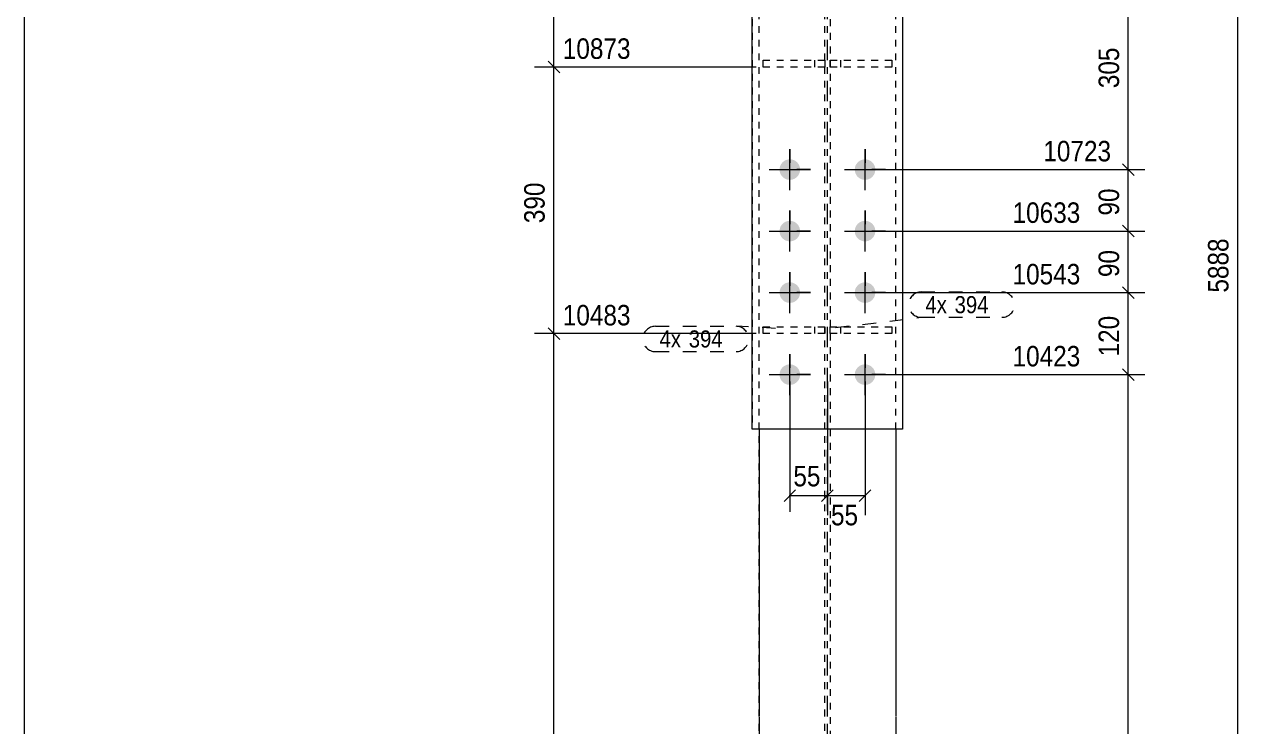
# Model space of a CAD drawing. Header units: millimetres. Extents: x 2 to 579, y 1 to 405.
# Drawn here: x 5 to 182.4, y 203 to 305.8 of the extents above; entities that cross this region are included whole.
import ezdxf

# ---------------------------------------------------------------- set-up
doc = ezdxf.new("R2010")
doc.units = ezdxf.units.MM
for name, pattern in [('XKITLINE00', [0]), ('XKITLINE01', [4, 1, -1, 1, -1]), ('XKITLINE02', [4, 2, -2]), ('XKITLINE03', [6, 3, -1, 1, -1])]:
    doc.linetypes.add(name, pattern=pattern)
for name, color, linetype, lineweight in [('Bolt', 3, 'Continuous', 0), ('Dimensions', 7, 'Continuous', 0), ('DrawingSheet', 5, 'Continuous', 0), ('Part', 2, 'Continuous', 0), ('PartMark', 7, 'Continuous', 0)]:
    doc.layers.add(name, color=color, linetype=linetype, lineweight=lineweight)
doc.styles.add('ARIAL', font='ARIAL.TTF')

# ---------------------------------------------------------------- blocks, each defined once
blk = doc.blocks.new('*A25')
at = {"layer": 'Bolt', "color": 3, "linetype": 'XKITLINE00', "lineweight": 0}
for p, q in [((116.95, 287.5), (116.95, 285.502)), ((127.95, 287.5), (127.95, 285.502)), ((113.95, 284.5), (115.948, 284.5)), ((119.95, 284.5), (117.952, 284.5)), ((124.95, 284.5), (126.948, 284.5)), ((130.95, 284.5), (128.952, 284.5)), ((116.95, 281.5), (116.95, 283.498)), ((127.95, 281.5), (127.95, 283.498)), ((116.95, 278.5), (116.95, 276.502)), ((127.95, 278.5), (127.95, 276.502)), ((113.95, 275.5), (115.948, 275.5)), ((119.95, 275.5), (117.952, 275.5)), ((124.95, 275.5), (126.948, 275.5)), ((130.95, 275.5), (128.952, 275.5)), ((116.95, 272.5), (116.95, 274.498)), ((127.95, 272.5), (127.95, 274.498)), ((116.95, 269.5), (116.95, 267.502)), ((127.95, 269.5), (127.95, 267.502)), ((113.95, 266.5), (115.948, 266.5)), ((119.95, 266.5), (117.952, 266.5)), ((124.95, 266.5), (126.948, 266.5)), ((130.95, 266.5), (128.952, 266.5)), ((116.95, 263.5), (116.95, 265.498)), ((127.95, 263.5), (127.95, 265.498)), ((116.95, 257.5), (116.95, 255.502)), ((127.95, 257.5), (127.95, 255.502)), ((113.95, 254.5), (115.948, 254.5)), ((119.95, 254.5), (117.952, 254.5)), ((124.95, 254.5), (126.948, 254.5)), ((130.95, 254.5), (128.952, 254.5)), ((116.95, 251.5), (116.95, 253.498)), ((127.95, 251.5), (127.95, 253.498))]:
    blk.add_line(p, q, dxfattribs=at)
blk = doc.blocks.new('*A26')
at = {"layer": 'Bolt'}
for points in [[(115.45, 284.54), (115.45, 284.57), (115.45, 284.61), (115.46, 284.65), (115.46, 284.68), (115.47, 284.72), (115.47, 284.76), (115.48, 284.79), (115.49, 284.83), (115.49, 284.86), (115.5, 284.9), (115.51, 284.94), (115.53, 284.97), (115.54, 285.01), (115.55, 285.04), (115.56, 285.07), (115.58, 285.11), (115.59, 285.14), (115.61, 285.17), (115.63, 285.21), (115.64, 285.24), (115.66, 285.27), (115.68, 285.3), (115.7, 285.33), (115.72, 285.36), (115.75, 285.39), (115.77, 285.42), (115.79, 285.45), (115.81, 285.48), (115.84, 285.51), (115.86, 285.53), (115.89, 285.56), (115.92, 285.59), (115.94, 285.61), (115.97, 285.64), (116, 285.66), (116.03, 285.68), (116.06, 285.7), (116.09, 285.73), (116.12, 285.75), (116.15, 285.77), (116.18, 285.79), (116.21, 285.81), (116.24, 285.82), (116.28, 285.84), (116.31, 285.86), (116.34, 285.87), (116.38, 285.89), (116.41, 285.9), (116.44, 285.91), (116.48, 285.92), (116.51, 285.94), (116.55, 285.95), (116.59, 285.96), (116.62, 285.96), (116.66, 285.97), (116.69, 285.98), (116.73, 285.98), (116.77, 285.99), (116.8, 285.99), (116.84, 286), (116.88, 286), (116.91, 286), (116.95, 286), (116.99, 286), (117.02, 286), (117.06, 286), (117.1, 285.99), (117.13, 285.99), (117.17, 285.98), (117.21, 285.98), (117.24, 285.97), (117.28, 285.96), (117.31, 285.96), (117.35, 285.95), (117.39, 285.94), (117.42, 285.92), (117.46, 285.91), (117.49, 285.9), (117.52, 285.89), (117.56, 285.87), (117.59, 285.86), (117.62, 285.84), (117.66, 285.82), (117.69, 285.81), (117.72, 285.79), (117.75, 285.77), (117.78, 285.75), (117.81, 285.73), (117.84, 285.7), (117.87, 285.68), (117.9, 285.66), (117.93, 285.64), (117.96, 285.61), (117.98, 285.59), (118.01, 285.56), (118.04, 285.53), (118.06, 285.51), (118.09, 285.48), (118.11, 285.45), (118.13, 285.42), (118.15, 285.39), (118.18, 285.36), (118.2, 285.33), (118.22, 285.3), (118.24, 285.27), (118.26, 285.24), (118.27, 285.21), (118.29, 285.17), (118.31, 285.14), (118.32, 285.11), (118.34, 285.07), (118.35, 285.04), (118.36, 285.01), (118.37, 284.97), (118.39, 284.94), (118.4, 284.9), (118.41, 284.86), (118.41, 284.83), (118.42, 284.79), (118.43, 284.76), (118.43, 284.72), (118.44, 284.68), (118.44, 284.65), (118.45, 284.61), (118.45, 284.57), (118.45, 284.54), (118.45, 284.5), (118.45, 284.46), (118.45, 284.43), (118.45, 284.39), (118.44, 284.35), (118.44, 284.32), (118.43, 284.28), (118.43, 284.24), (118.42, 284.21), (118.41, 284.17), (118.41, 284.14), (118.4, 284.1), (118.39, 284.06), (118.37, 284.03), (118.36, 283.99), (118.35, 283.96), (118.34, 283.93), (118.32, 283.89), (118.31, 283.86), (118.29, 283.83), (118.27, 283.79), (118.26, 283.76), (118.24, 283.73), (118.22, 283.7), (118.2, 283.67), (118.18, 283.64), (118.15, 283.61), (118.13, 283.58), (118.11, 283.55), (118.09, 283.52), (118.06, 283.49), (118.04, 283.47), (118.01, 283.44), (117.98, 283.41), (117.96, 283.39), (117.93, 283.36), (117.9, 283.34), (117.87, 283.32), (117.84, 283.3), (117.81, 283.27), (117.78, 283.25), (117.75, 283.23), (117.72, 283.21), (117.69, 283.19), (117.66, 283.18), (117.62, 283.16), (117.59, 283.14), (117.56, 283.13), (117.52, 283.11), (117.49, 283.1), (117.46, 283.09), (117.42, 283.08), (117.39, 283.06), (117.35, 283.05), (117.31, 283.04), (117.28, 283.04), (117.24, 283.03), (117.21, 283.02), (117.17, 283.02), (117.13, 283.01), (117.1, 283.01), (117.06, 283), (117.02, 283), (116.99, 283), (116.95, 283), (116.91, 283), (116.88, 283), (116.84, 283), (116.8, 283.01), (116.77, 283.01), (116.73, 283.02), (116.69, 283.02), (116.66, 283.03), (116.62, 283.04), (116.59, 283.04), (116.55, 283.05), (116.51, 283.06), (116.48, 283.08), (116.44, 283.09), (116.41, 283.1), (116.38, 283.11), (116.34, 283.13), (116.31, 283.14), (116.28, 283.16), (116.24, 283.18), (116.21, 283.19), (116.18, 283.21), (116.15, 283.23), (116.12, 283.25), (116.09, 283.27), (116.06, 283.3), (116.03, 283.32), (116, 283.34), (115.97, 283.36), (115.94, 283.39), (115.92, 283.41), (115.89, 283.44), (115.86, 283.47), (115.84, 283.49), (115.81, 283.52), (115.79, 283.55), (115.77, 283.58), (115.75, 283.61), (115.72, 283.64), (115.7, 283.67), (115.68, 283.7), (115.66, 283.73), (115.64, 283.76), (115.63, 283.79), (115.61, 283.83), (115.59, 283.86), (115.58, 283.89), (115.56, 283.93), (115.55, 283.96), (115.54, 283.99), (115.53, 284.03), (115.51, 284.06), (115.5, 284.1), (115.49, 284.14), (115.49, 284.17), (115.48, 284.21), (115.47, 284.24), (115.47, 284.28), (115.46, 284.32), (115.46, 284.35), (115.45, 284.39), (115.45, 284.43), (115.45, 284.46), (115.45, 284.5)], [(126.45, 284.54), (126.45, 284.57), (126.45, 284.61), (126.46, 284.65), (126.46, 284.68), (126.47, 284.72), (126.47, 284.76), (126.48, 284.79), (126.49, 284.83), (126.49, 284.86), (126.5, 284.9), (126.51, 284.94), (126.53, 284.97), (126.54, 285.01), (126.55, 285.04), (126.56, 285.07), (126.58, 285.11), (126.59, 285.14), (126.61, 285.17), (126.63, 285.21), (126.64, 285.24), (126.66, 285.27), (126.68, 285.3), (126.7, 285.33), (126.72, 285.36), (126.75, 285.39), (126.77, 285.42), (126.79, 285.45), (126.81, 285.48), (126.84, 285.51), (126.86, 285.53), (126.89, 285.56), (126.92, 285.59), (126.94, 285.61), (126.97, 285.64), (127, 285.66), (127.03, 285.68), (127.06, 285.7), (127.09, 285.73), (127.12, 285.75), (127.15, 285.77), (127.18, 285.79), (127.21, 285.81), (127.24, 285.82), (127.28, 285.84), (127.31, 285.86), (127.34, 285.87), (127.38, 285.89), (127.41, 285.9), (127.44, 285.91), (127.48, 285.92), (127.51, 285.94), (127.55, 285.95), (127.59, 285.96), (127.62, 285.96), (127.66, 285.97), (127.69, 285.98), (127.73, 285.98), (127.77, 285.99), (127.8, 285.99), (127.84, 286), (127.88, 286), (127.91, 286), (127.95, 286), (127.99, 286), (128.02, 286), (128.06, 286), (128.1, 285.99), (128.13, 285.99), (128.17, 285.98), (128.21, 285.98), (128.24, 285.97), (128.28, 285.96), (128.31, 285.96), (128.35, 285.95), (128.39, 285.94), (128.42, 285.92), (128.46, 285.91), (128.49, 285.9), (128.52, 285.89), (128.56, 285.87), (128.59, 285.86), (128.62, 285.84), (128.66, 285.82), (128.69, 285.81), (128.72, 285.79), (128.75, 285.77), (128.78, 285.75), (128.81, 285.73), (128.84, 285.7), (128.87, 285.68), (128.9, 285.66), (128.93, 285.64), (128.96, 285.61), (128.98, 285.59), (129.01, 285.56), (129.04, 285.53), (129.06, 285.51), (129.09, 285.48), (129.11, 285.45), (129.13, 285.42), (129.15, 285.39), (129.18, 285.36), (129.2, 285.33), (129.22, 285.3), (129.24, 285.27), (129.26, 285.24), (129.27, 285.21), (129.29, 285.17), (129.31, 285.14), (129.32, 285.11), (129.34, 285.07), (129.35, 285.04), (129.36, 285.01), (129.37, 284.97), (129.39, 284.94), (129.4, 284.9), (129.41, 284.86), (129.41, 284.83), (129.42, 284.79), (129.43, 284.76), (129.43, 284.72), (129.44, 284.68), (129.44, 284.65), (129.45, 284.61), (129.45, 284.57), (129.45, 284.54), (129.45, 284.5), (129.45, 284.46), (129.45, 284.43), (129.45, 284.39), (129.44, 284.35), (129.44, 284.32), (129.43, 284.28), (129.43, 284.24), (129.42, 284.21), (129.41, 284.17), (129.41, 284.14), (129.4, 284.1), (129.39, 284.06), (129.37, 284.03), (129.36, 283.99), (129.35, 283.96), (129.34, 283.93), (129.32, 283.89), (129.31, 283.86), (129.29, 283.83), (129.27, 283.79), (129.26, 283.76), (129.24, 283.73), (129.22, 283.7), (129.2, 283.67), (129.18, 283.64), (129.15, 283.61), (129.13, 283.58), (129.11, 283.55), (129.09, 283.52), (129.06, 283.49), (129.04, 283.47), (129.01, 283.44), (128.98, 283.41), (128.96, 283.39), (128.93, 283.36), (128.9, 283.34), (128.87, 283.32), (128.84, 283.3), (128.81, 283.27), (128.78, 283.25), (128.75, 283.23), (128.72, 283.21), (128.69, 283.19), (128.66, 283.18), (128.62, 283.16), (128.59, 283.14), (128.56, 283.13), (128.52, 283.11), (128.49, 283.1), (128.46, 283.09), (128.42, 283.08), (128.39, 283.06), (128.35, 283.05), (128.31, 283.04), (128.28, 283.04), (128.24, 283.03), (128.21, 283.02), (128.17, 283.02), (128.13, 283.01), (128.1, 283.01), (128.06, 283), (128.02, 283), (127.99, 283), (127.95, 283), (127.91, 283), (127.88, 283), (127.84, 283), (127.8, 283.01), (127.77, 283.01), (127.73, 283.02), (127.69, 283.02), (127.66, 283.03), (127.62, 283.04), (127.59, 283.04), (127.55, 283.05), (127.51, 283.06), (127.48, 283.08), (127.44, 283.09), (127.41, 283.1), (127.38, 283.11), (127.34, 283.13), (127.31, 283.14), (127.28, 283.16), (127.24, 283.18), (127.21, 283.19), (127.18, 283.21), (127.15, 283.23), (127.12, 283.25), (127.09, 283.27), (127.06, 283.3), (127.03, 283.32), (127, 283.34), (126.97, 283.36), (126.94, 283.39), (126.92, 283.41), (126.89, 283.44), (126.86, 283.47), (126.84, 283.49), (126.81, 283.52), (126.79, 283.55), (126.77, 283.58), (126.75, 283.61), (126.72, 283.64), (126.7, 283.67), (126.68, 283.7), (126.66, 283.73), (126.64, 283.76), (126.63, 283.79), (126.61, 283.83), (126.59, 283.86), (126.58, 283.89), (126.56, 283.93), (126.55, 283.96), (126.54, 283.99), (126.53, 284.03), (126.51, 284.06), (126.5, 284.1), (126.49, 284.14), (126.49, 284.17), (126.48, 284.21), (126.47, 284.24), (126.47, 284.28), (126.46, 284.32), (126.46, 284.35), (126.45, 284.39), (126.45, 284.43), (126.45, 284.46), (126.45, 284.5)], [(115.45, 275.54), (115.45, 275.57), (115.45, 275.61), (115.46, 275.65), (115.46, 275.68), (115.47, 275.72), (115.47, 275.76), (115.48, 275.79), (115.49, 275.83), (115.49, 275.86), (115.5, 275.9), (115.51, 275.94), (115.53, 275.97), (115.54, 276.01), (115.55, 276.04), (115.56, 276.07), (115.58, 276.11), (115.59, 276.14), (115.61, 276.17), (115.63, 276.21), (115.64, 276.24), (115.66, 276.27), (115.68, 276.3), (115.7, 276.33), (115.72, 276.36), (115.75, 276.39), (115.77, 276.42), (115.79, 276.45), (115.81, 276.48), (115.84, 276.51), (115.86, 276.53), (115.89, 276.56), (115.92, 276.59), (115.94, 276.61), (115.97, 276.64), (116, 276.66), (116.03, 276.68), (116.06, 276.7), (116.09, 276.73), (116.12, 276.75), (116.15, 276.77), (116.18, 276.79), (116.21, 276.81), (116.24, 276.82), (116.28, 276.84), (116.31, 276.86), (116.34, 276.87), (116.38, 276.89), (116.41, 276.9), (116.44, 276.91), (116.48, 276.92), (116.51, 276.94), (116.55, 276.95), (116.59, 276.96), (116.62, 276.96), (116.66, 276.97), (116.69, 276.98), (116.73, 276.98), (116.77, 276.99), (116.8, 276.99), (116.84, 277), (116.88, 277), (116.91, 277), (116.95, 277), (116.99, 277), (117.02, 277), (117.06, 277), (117.1, 276.99), (117.13, 276.99), (117.17, 276.98), (117.21, 276.98), (117.24, 276.97), (117.28, 276.96), (117.31, 276.96), (117.35, 276.95), (117.39, 276.94), (117.42, 276.92), (117.46, 276.91), (117.49, 276.9), (117.52, 276.89), (117.56, 276.87), (117.59, 276.86), (117.62, 276.84), (117.66, 276.82), (117.69, 276.81), (117.72, 276.79), (117.75, 276.77), (117.78, 276.75), (117.81, 276.73), (117.84, 276.7), (117.87, 276.68), (117.9, 276.66), (117.93, 276.64), (117.96, 276.61), (117.98, 276.59), (118.01, 276.56), (118.04, 276.53), (118.06, 276.51), (118.09, 276.48), (118.11, 276.45), (118.13, 276.42), (118.15, 276.39), (118.18, 276.36), (118.2, 276.33), (118.22, 276.3), (118.24, 276.27), (118.26, 276.24), (118.27, 276.21), (118.29, 276.17), (118.31, 276.14), (118.32, 276.11), (118.34, 276.07), (118.35, 276.04), (118.36, 276.01), (118.37, 275.97), (118.39, 275.94), (118.4, 275.9), (118.41, 275.86), (118.41, 275.83), (118.42, 275.79), (118.43, 275.76), (118.43, 275.72), (118.44, 275.68), (118.44, 275.65), (118.45, 275.61), (118.45, 275.57), (118.45, 275.54), (118.45, 275.5), (118.45, 275.46), (118.45, 275.43), (118.45, 275.39), (118.44, 275.35), (118.44, 275.32), (118.43, 275.28), (118.43, 275.24), (118.42, 275.21), (118.41, 275.17), (118.41, 275.14), (118.4, 275.1), (118.39, 275.06), (118.37, 275.03), (118.36, 274.99), (118.35, 274.96), (118.34, 274.93), (118.32, 274.89), (118.31, 274.86), (118.29, 274.83), (118.27, 274.79), (118.26, 274.76), (118.24, 274.73), (118.22, 274.7), (118.2, 274.67), (118.18, 274.64), (118.15, 274.61), (118.13, 274.58), (118.11, 274.55), (118.09, 274.52), (118.06, 274.49), (118.04, 274.47), (118.01, 274.44), (117.98, 274.41), (117.96, 274.39), (117.93, 274.36), (117.9, 274.34), (117.87, 274.32), (117.84, 274.3), (117.81, 274.27), (117.78, 274.25), (117.75, 274.23), (117.72, 274.21), (117.69, 274.19), (117.66, 274.18), (117.62, 274.16), (117.59, 274.14), (117.56, 274.13), (117.52, 274.11), (117.49, 274.1), (117.46, 274.09), (117.42, 274.08), (117.39, 274.06), (117.35, 274.05), (117.31, 274.04), (117.28, 274.04), (117.24, 274.03), (117.21, 274.02), (117.17, 274.02), (117.13, 274.01), (117.1, 274.01), (117.06, 274), (117.02, 274), (116.99, 274), (116.95, 274), (116.91, 274), (116.88, 274), (116.84, 274), (116.8, 274.01), (116.77, 274.01), (116.73, 274.02), (116.69, 274.02), (116.66, 274.03), (116.62, 274.04), (116.59, 274.04), (116.55, 274.05), (116.51, 274.06), (116.48, 274.08), (116.44, 274.09), (116.41, 274.1), (116.38, 274.11), (116.34, 274.13), (116.31, 274.14), (116.28, 274.16), (116.24, 274.18), (116.21, 274.19), (116.18, 274.21), (116.15, 274.23), (116.12, 274.25), (116.09, 274.27), (116.06, 274.3), (116.03, 274.32), (116, 274.34), (115.97, 274.36), (115.94, 274.39), (115.92, 274.41), (115.89, 274.44), (115.86, 274.47), (115.84, 274.49), (115.81, 274.52), (115.79, 274.55), (115.77, 274.58), (115.75, 274.61), (115.72, 274.64), (115.7, 274.67), (115.68, 274.7), (115.66, 274.73), (115.64, 274.76), (115.63, 274.79), (115.61, 274.83), (115.59, 274.86), (115.58, 274.89), (115.56, 274.93), (115.55, 274.96), (115.54, 274.99), (115.53, 275.03), (115.51, 275.06), (115.5, 275.1), (115.49, 275.14), (115.49, 275.17), (115.48, 275.21), (115.47, 275.24), (115.47, 275.28), (115.46, 275.32), (115.46, 275.35), (115.45, 275.39), (115.45, 275.43), (115.45, 275.46), (115.45, 275.5)], [(126.45, 275.54), (126.45, 275.57), (126.45, 275.61), (126.46, 275.65), (126.46, 275.68), (126.47, 275.72), (126.47, 275.76), (126.48, 275.79), (126.49, 275.83), (126.49, 275.86), (126.5, 275.9), (126.51, 275.94), (126.53, 275.97), (126.54, 276.01), (126.55, 276.04), (126.56, 276.07), (126.58, 276.11), (126.59, 276.14), (126.61, 276.17), (126.63, 276.21), (126.64, 276.24), (126.66, 276.27), (126.68, 276.3), (126.7, 276.33), (126.72, 276.36), (126.75, 276.39), (126.77, 276.42), (126.79, 276.45), (126.81, 276.48), (126.84, 276.51), (126.86, 276.53), (126.89, 276.56), (126.92, 276.59), (126.94, 276.61), (126.97, 276.64), (127, 276.66), (127.03, 276.68), (127.06, 276.7), (127.09, 276.73), (127.12, 276.75), (127.15, 276.77), (127.18, 276.79), (127.21, 276.81), (127.24, 276.82), (127.28, 276.84), (127.31, 276.86), (127.34, 276.87), (127.38, 276.89), (127.41, 276.9), (127.44, 276.91), (127.48, 276.92), (127.51, 276.94), (127.55, 276.95), (127.59, 276.96), (127.62, 276.96), (127.66, 276.97), (127.69, 276.98), (127.73, 276.98), (127.77, 276.99), (127.8, 276.99), (127.84, 277), (127.88, 277), (127.91, 277), (127.95, 277), (127.99, 277), (128.02, 277), (128.06, 277), (128.1, 276.99), (128.13, 276.99), (128.17, 276.98), (128.21, 276.98), (128.24, 276.97), (128.28, 276.96), (128.31, 276.96), (128.35, 276.95), (128.39, 276.94), (128.42, 276.92), (128.46, 276.91), (128.49, 276.9), (128.52, 276.89), (128.56, 276.87), (128.59, 276.86), (128.62, 276.84), (128.66, 276.82), (128.69, 276.81), (128.72, 276.79), (128.75, 276.77), (128.78, 276.75), (128.81, 276.73), (128.84, 276.7), (128.87, 276.68), (128.9, 276.66), (128.93, 276.64), (128.96, 276.61), (128.98, 276.59), (129.01, 276.56), (129.04, 276.53), (129.06, 276.51), (129.09, 276.48), (129.11, 276.45), (129.13, 276.42), (129.15, 276.39), (129.18, 276.36), (129.2, 276.33), (129.22, 276.3), (129.24, 276.27), (129.26, 276.24), (129.27, 276.21), (129.29, 276.17), (129.31, 276.14), (129.32, 276.11), (129.34, 276.07), (129.35, 276.04), (129.36, 276.01), (129.37, 275.97), (129.39, 275.94), (129.4, 275.9), (129.41, 275.86), (129.41, 275.83), (129.42, 275.79), (129.43, 275.76), (129.43, 275.72), (129.44, 275.68), (129.44, 275.65), (129.45, 275.61), (129.45, 275.57), (129.45, 275.54), (129.45, 275.5), (129.45, 275.46), (129.45, 275.43), (129.45, 275.39), (129.44, 275.35), (129.44, 275.32), (129.43, 275.28), (129.43, 275.24), (129.42, 275.21), (129.41, 275.17), (129.41, 275.14), (129.4, 275.1), (129.39, 275.06), (129.37, 275.03), (129.36, 274.99), (129.35, 274.96), (129.34, 274.93), (129.32, 274.89), (129.31, 274.86), (129.29, 274.83), (129.27, 274.79), (129.26, 274.76), (129.24, 274.73), (129.22, 274.7), (129.2, 274.67), (129.18, 274.64), (129.15, 274.61), (129.13, 274.58), (129.11, 274.55), (129.09, 274.52), (129.06, 274.49), (129.04, 274.47), (129.01, 274.44), (128.98, 274.41), (128.96, 274.39), (128.93, 274.36), (128.9, 274.34), (128.87, 274.32), (128.84, 274.3), (128.81, 274.27), (128.78, 274.25), (128.75, 274.23), (128.72, 274.21), (128.69, 274.19), (128.66, 274.18), (128.62, 274.16), (128.59, 274.14), (128.56, 274.13), (128.52, 274.11), (128.49, 274.1), (128.46, 274.09), (128.42, 274.08), (128.39, 274.06), (128.35, 274.05), (128.31, 274.04), (128.28, 274.04), (128.24, 274.03), (128.21, 274.02), (128.17, 274.02), (128.13, 274.01), (128.1, 274.01), (128.06, 274), (128.02, 274), (127.99, 274), (127.95, 274), (127.91, 274), (127.88, 274), (127.84, 274), (127.8, 274.01), (127.77, 274.01), (127.73, 274.02), (127.69, 274.02), (127.66, 274.03), (127.62, 274.04), (127.59, 274.04), (127.55, 274.05), (127.51, 274.06), (127.48, 274.08), (127.44, 274.09), (127.41, 274.1), (127.38, 274.11), (127.34, 274.13), (127.31, 274.14), (127.28, 274.16), (127.24, 274.18), (127.21, 274.19), (127.18, 274.21), (127.15, 274.23), (127.12, 274.25), (127.09, 274.27), (127.06, 274.3), (127.03, 274.32), (127, 274.34), (126.97, 274.36), (126.94, 274.39), (126.92, 274.41), (126.89, 274.44), (126.86, 274.47), (126.84, 274.49), (126.81, 274.52), (126.79, 274.55), (126.77, 274.58), (126.75, 274.61), (126.72, 274.64), (126.7, 274.67), (126.68, 274.7), (126.66, 274.73), (126.64, 274.76), (126.63, 274.79), (126.61, 274.83), (126.59, 274.86), (126.58, 274.89), (126.56, 274.93), (126.55, 274.96), (126.54, 274.99), (126.53, 275.03), (126.51, 275.06), (126.5, 275.1), (126.49, 275.14), (126.49, 275.17), (126.48, 275.21), (126.47, 275.24), (126.47, 275.28), (126.46, 275.32), (126.46, 275.35), (126.45, 275.39), (126.45, 275.43), (126.45, 275.46), (126.45, 275.5)], [(115.45, 266.54), (115.45, 266.57), (115.45, 266.61), (115.46, 266.65), (115.46, 266.68), (115.47, 266.72), (115.47, 266.76), (115.48, 266.79), (115.49, 266.83), (115.49, 266.86), (115.5, 266.9), (115.51, 266.94), (115.53, 266.97), (115.54, 267.01), (115.55, 267.04), (115.56, 267.07), (115.58, 267.11), (115.59, 267.14), (115.61, 267.17), (115.63, 267.21), (115.64, 267.24), (115.66, 267.27), (115.68, 267.3), (115.7, 267.33), (115.72, 267.36), (115.75, 267.39), (115.77, 267.42), (115.79, 267.45), (115.81, 267.48), (115.84, 267.51), (115.86, 267.53), (115.89, 267.56), (115.92, 267.59), (115.94, 267.61), (115.97, 267.64), (116, 267.66), (116.03, 267.68), (116.06, 267.7), (116.09, 267.73), (116.12, 267.75), (116.15, 267.77), (116.18, 267.79), (116.21, 267.81), (116.24, 267.82), (116.28, 267.84), (116.31, 267.86), (116.34, 267.87), (116.38, 267.89), (116.41, 267.9), (116.44, 267.91), (116.48, 267.92), (116.51, 267.94), (116.55, 267.95), (116.59, 267.96), (116.62, 267.96), (116.66, 267.97), (116.69, 267.98), (116.73, 267.98), (116.77, 267.99), (116.8, 267.99), (116.84, 268), (116.88, 268), (116.91, 268), (116.95, 268), (116.99, 268), (117.02, 268), (117.06, 268), (117.1, 267.99), (117.13, 267.99), (117.17, 267.98), (117.21, 267.98), (117.24, 267.97), (117.28, 267.96), (117.31, 267.96), (117.35, 267.95), (117.39, 267.94), (117.42, 267.92), (117.46, 267.91), (117.49, 267.9), (117.52, 267.89), (117.56, 267.87), (117.59, 267.86), (117.62, 267.84), (117.66, 267.82), (117.69, 267.81), (117.72, 267.79), (117.75, 267.77), (117.78, 267.75), (117.81, 267.73), (117.84, 267.7), (117.87, 267.68), (117.9, 267.66), (117.93, 267.64), (117.96, 267.61), (117.98, 267.59), (118.01, 267.56), (118.04, 267.53), (118.06, 267.51), (118.09, 267.48), (118.11, 267.45), (118.13, 267.42), (118.15, 267.39), (118.18, 267.36), (118.2, 267.33), (118.22, 267.3), (118.24, 267.27), (118.26, 267.24), (118.27, 267.21), (118.29, 267.17), (118.31, 267.14), (118.32, 267.11), (118.34, 267.07), (118.35, 267.04), (118.36, 267.01), (118.37, 266.97), (118.39, 266.94), (118.4, 266.9), (118.41, 266.86), (118.41, 266.83), (118.42, 266.79), (118.43, 266.76), (118.43, 266.72), (118.44, 266.68), (118.44, 266.65), (118.45, 266.61), (118.45, 266.57), (118.45, 266.54), (118.45, 266.5), (118.45, 266.46), (118.45, 266.43), (118.45, 266.39), (118.44, 266.35), (118.44, 266.32), (118.43, 266.28), (118.43, 266.24), (118.42, 266.21), (118.41, 266.17), (118.41, 266.14), (118.4, 266.1), (118.39, 266.06), (118.37, 266.03), (118.36, 265.99), (118.35, 265.96), (118.34, 265.93), (118.32, 265.89), (118.31, 265.86), (118.29, 265.83), (118.27, 265.79), (118.26, 265.76), (118.24, 265.73), (118.22, 265.7), (118.2, 265.67), (118.18, 265.64), (118.15, 265.61), (118.13, 265.58), (118.11, 265.55), (118.09, 265.52), (118.06, 265.49), (118.04, 265.47), (118.01, 265.44), (117.98, 265.41), (117.96, 265.39), (117.93, 265.36), (117.9, 265.34), (117.87, 265.32), (117.84, 265.3), (117.81, 265.27), (117.78, 265.25), (117.75, 265.23), (117.72, 265.21), (117.69, 265.19), (117.66, 265.18), (117.62, 265.16), (117.59, 265.14), (117.56, 265.13), (117.52, 265.11), (117.49, 265.1), (117.46, 265.09), (117.42, 265.08), (117.39, 265.06), (117.35, 265.05), (117.31, 265.04), (117.28, 265.04), (117.24, 265.03), (117.21, 265.02), (117.17, 265.02), (117.13, 265.01), (117.1, 265.01), (117.06, 265), (117.02, 265), (116.99, 265), (116.95, 265), (116.91, 265), (116.88, 265), (116.84, 265), (116.8, 265.01), (116.77, 265.01), (116.73, 265.02), (116.69, 265.02), (116.66, 265.03), (116.62, 265.04), (116.59, 265.04), (116.55, 265.05), (116.51, 265.06), (116.48, 265.08), (116.44, 265.09), (116.41, 265.1), (116.38, 265.11), (116.34, 265.13), (116.31, 265.14), (116.28, 265.16), (116.24, 265.18), (116.21, 265.19), (116.18, 265.21), (116.15, 265.23), (116.12, 265.25), (116.09, 265.27), (116.06, 265.3), (116.03, 265.32), (116, 265.34), (115.97, 265.36), (115.94, 265.39), (115.92, 265.41), (115.89, 265.44), (115.86, 265.47), (115.84, 265.49), (115.81, 265.52), (115.79, 265.55), (115.77, 265.58), (115.75, 265.61), (115.72, 265.64), (115.7, 265.67), (115.68, 265.7), (115.66, 265.73), (115.64, 265.76), (115.63, 265.79), (115.61, 265.83), (115.59, 265.86), (115.58, 265.89), (115.56, 265.93), (115.55, 265.96), (115.54, 265.99), (115.53, 266.03), (115.51, 266.06), (115.5, 266.1), (115.49, 266.14), (115.49, 266.17), (115.48, 266.21), (115.47, 266.24), (115.47, 266.28), (115.46, 266.32), (115.46, 266.35), (115.45, 266.39), (115.45, 266.43), (115.45, 266.46), (115.45, 266.5)], [(126.45, 266.54), (126.45, 266.57), (126.45, 266.61), (126.46, 266.65), (126.46, 266.68), (126.47, 266.72), (126.47, 266.76), (126.48, 266.79), (126.49, 266.83), (126.49, 266.86), (126.5, 266.9), (126.51, 266.94), (126.53, 266.97), (126.54, 267.01), (126.55, 267.04), (126.56, 267.07), (126.58, 267.11), (126.59, 267.14), (126.61, 267.17), (126.63, 267.21), (126.64, 267.24), (126.66, 267.27), (126.68, 267.3), (126.7, 267.33), (126.72, 267.36), (126.75, 267.39), (126.77, 267.42), (126.79, 267.45), (126.81, 267.48), (126.84, 267.51), (126.86, 267.53), (126.89, 267.56), (126.92, 267.59), (126.94, 267.61), (126.97, 267.64), (127, 267.66), (127.03, 267.68), (127.06, 267.7), (127.09, 267.73), (127.12, 267.75), (127.15, 267.77), (127.18, 267.79), (127.21, 267.81), (127.24, 267.82), (127.28, 267.84), (127.31, 267.86), (127.34, 267.87), (127.38, 267.89), (127.41, 267.9), (127.44, 267.91), (127.48, 267.92), (127.51, 267.94), (127.55, 267.95), (127.59, 267.96), (127.62, 267.96), (127.66, 267.97), (127.69, 267.98), (127.73, 267.98), (127.77, 267.99), (127.8, 267.99), (127.84, 268), (127.88, 268), (127.91, 268), (127.95, 268), (127.99, 268), (128.02, 268), (128.06, 268), (128.1, 267.99), (128.13, 267.99), (128.17, 267.98), (128.21, 267.98), (128.24, 267.97), (128.28, 267.96), (128.31, 267.96), (128.35, 267.95), (128.39, 267.94), (128.42, 267.92), (128.46, 267.91), (128.49, 267.9), (128.52, 267.89), (128.56, 267.87), (128.59, 267.86), (128.62, 267.84), (128.66, 267.82), (128.69, 267.81), (128.72, 267.79), (128.75, 267.77), (128.78, 267.75), (128.81, 267.73), (128.84, 267.7), (128.87, 267.68), (128.9, 267.66), (128.93, 267.64), (128.96, 267.61), (128.98, 267.59), (129.01, 267.56), (129.04, 267.53), (129.06, 267.51), (129.09, 267.48), (129.11, 267.45), (129.13, 267.42), (129.15, 267.39), (129.18, 267.36), (129.2, 267.33), (129.22, 267.3), (129.24, 267.27), (129.26, 267.24), (129.27, 267.21), (129.29, 267.17), (129.31, 267.14), (129.32, 267.11), (129.34, 267.07), (129.35, 267.04), (129.36, 267.01), (129.37, 266.97), (129.39, 266.94), (129.4, 266.9), (129.41, 266.86), (129.41, 266.83), (129.42, 266.79), (129.43, 266.76), (129.43, 266.72), (129.44, 266.68), (129.44, 266.65), (129.45, 266.61), (129.45, 266.57), (129.45, 266.54), (129.45, 266.5), (129.45, 266.46), (129.45, 266.43), (129.45, 266.39), (129.44, 266.35), (129.44, 266.32), (129.43, 266.28), (129.43, 266.24), (129.42, 266.21), (129.41, 266.17), (129.41, 266.14), (129.4, 266.1), (129.39, 266.06), (129.37, 266.03), (129.36, 265.99), (129.35, 265.96), (129.34, 265.93), (129.32, 265.89), (129.31, 265.86), (129.29, 265.83), (129.27, 265.79), (129.26, 265.76), (129.24, 265.73), (129.22, 265.7), (129.2, 265.67), (129.18, 265.64), (129.15, 265.61), (129.13, 265.58), (129.11, 265.55), (129.09, 265.52), (129.06, 265.49), (129.04, 265.47), (129.01, 265.44), (128.98, 265.41), (128.96, 265.39), (128.93, 265.36), (128.9, 265.34), (128.87, 265.32), (128.84, 265.3), (128.81, 265.27), (128.78, 265.25), (128.75, 265.23), (128.72, 265.21), (128.69, 265.19), (128.66, 265.18), (128.62, 265.16), (128.59, 265.14), (128.56, 265.13), (128.52, 265.11), (128.49, 265.1), (128.46, 265.09), (128.42, 265.08), (128.39, 265.06), (128.35, 265.05), (128.31, 265.04), (128.28, 265.04), (128.24, 265.03), (128.21, 265.02), (128.17, 265.02), (128.13, 265.01), (128.1, 265.01), (128.06, 265), (128.02, 265), (127.99, 265), (127.95, 265), (127.91, 265), (127.88, 265), (127.84, 265), (127.8, 265.01), (127.77, 265.01), (127.73, 265.02), (127.69, 265.02), (127.66, 265.03), (127.62, 265.04), (127.59, 265.04), (127.55, 265.05), (127.51, 265.06), (127.48, 265.08), (127.44, 265.09), (127.41, 265.1), (127.38, 265.11), (127.34, 265.13), (127.31, 265.14), (127.28, 265.16), (127.24, 265.18), (127.21, 265.19), (127.18, 265.21), (127.15, 265.23), (127.12, 265.25), (127.09, 265.27), (127.06, 265.3), (127.03, 265.32), (127, 265.34), (126.97, 265.36), (126.94, 265.39), (126.92, 265.41), (126.89, 265.44), (126.86, 265.47), (126.84, 265.49), (126.81, 265.52), (126.79, 265.55), (126.77, 265.58), (126.75, 265.61), (126.72, 265.64), (126.7, 265.67), (126.68, 265.7), (126.66, 265.73), (126.64, 265.76), (126.63, 265.79), (126.61, 265.83), (126.59, 265.86), (126.58, 265.89), (126.56, 265.93), (126.55, 265.96), (126.54, 265.99), (126.53, 266.03), (126.51, 266.06), (126.5, 266.1), (126.49, 266.14), (126.49, 266.17), (126.48, 266.21), (126.47, 266.24), (126.47, 266.28), (126.46, 266.32), (126.46, 266.35), (126.45, 266.39), (126.45, 266.43), (126.45, 266.46), (126.45, 266.5)], [(115.45, 254.54), (115.45, 254.57), (115.45, 254.61), (115.46, 254.65), (115.46, 254.68), (115.47, 254.72), (115.47, 254.76), (115.48, 254.79), (115.49, 254.83), (115.49, 254.86), (115.5, 254.9), (115.51, 254.94), (115.53, 254.97), (115.54, 255.01), (115.55, 255.04), (115.56, 255.07), (115.58, 255.11), (115.59, 255.14), (115.61, 255.17), (115.63, 255.21), (115.64, 255.24), (115.66, 255.27), (115.68, 255.3), (115.7, 255.33), (115.72, 255.36), (115.75, 255.39), (115.77, 255.42), (115.79, 255.45), (115.81, 255.48), (115.84, 255.51), (115.86, 255.53), (115.89, 255.56), (115.92, 255.59), (115.94, 255.61), (115.97, 255.64), (116, 255.66), (116.03, 255.68), (116.06, 255.7), (116.09, 255.73), (116.12, 255.75), (116.15, 255.77), (116.18, 255.79), (116.21, 255.81), (116.24, 255.82), (116.28, 255.84), (116.31, 255.86), (116.34, 255.87), (116.38, 255.89), (116.41, 255.9), (116.44, 255.91), (116.48, 255.92), (116.51, 255.94), (116.55, 255.95), (116.59, 255.96), (116.62, 255.96), (116.66, 255.97), (116.69, 255.98), (116.73, 255.98), (116.77, 255.99), (116.8, 255.99), (116.84, 256), (116.88, 256), (116.91, 256), (116.95, 256), (116.99, 256), (117.02, 256), (117.06, 256), (117.1, 255.99), (117.13, 255.99), (117.17, 255.98), (117.21, 255.98), (117.24, 255.97), (117.28, 255.96), (117.31, 255.96), (117.35, 255.95), (117.39, 255.94), (117.42, 255.92), (117.46, 255.91), (117.49, 255.9), (117.52, 255.89), (117.56, 255.87), (117.59, 255.86), (117.62, 255.84), (117.66, 255.82), (117.69, 255.81), (117.72, 255.79), (117.75, 255.77), (117.78, 255.75), (117.81, 255.73), (117.84, 255.7), (117.87, 255.68), (117.9, 255.66), (117.93, 255.64), (117.96, 255.61), (117.98, 255.59), (118.01, 255.56), (118.04, 255.53), (118.06, 255.51), (118.09, 255.48), (118.11, 255.45), (118.13, 255.42), (118.15, 255.39), (118.18, 255.36), (118.2, 255.33), (118.22, 255.3), (118.24, 255.27), (118.26, 255.24), (118.27, 255.21), (118.29, 255.17), (118.31, 255.14), (118.32, 255.11), (118.34, 255.07), (118.35, 255.04), (118.36, 255.01), (118.37, 254.97), (118.39, 254.94), (118.4, 254.9), (118.41, 254.86), (118.41, 254.83), (118.42, 254.79), (118.43, 254.76), (118.43, 254.72), (118.44, 254.68), (118.44, 254.65), (118.45, 254.61), (118.45, 254.57), (118.45, 254.54), (118.45, 254.5), (118.45, 254.46), (118.45, 254.43), (118.45, 254.39), (118.44, 254.35), (118.44, 254.32), (118.43, 254.28), (118.43, 254.24), (118.42, 254.21), (118.41, 254.17), (118.41, 254.14), (118.4, 254.1), (118.39, 254.06), (118.37, 254.03), (118.36, 253.99), (118.35, 253.96), (118.34, 253.93), (118.32, 253.89), (118.31, 253.86), (118.29, 253.83), (118.27, 253.79), (118.26, 253.76), (118.24, 253.73), (118.22, 253.7), (118.2, 253.67), (118.18, 253.64), (118.15, 253.61), (118.13, 253.58), (118.11, 253.55), (118.09, 253.52), (118.06, 253.49), (118.04, 253.47), (118.01, 253.44), (117.98, 253.41), (117.96, 253.39), (117.93, 253.36), (117.9, 253.34), (117.87, 253.32), (117.84, 253.3), (117.81, 253.27), (117.78, 253.25), (117.75, 253.23), (117.72, 253.21), (117.69, 253.19), (117.66, 253.18), (117.62, 253.16), (117.59, 253.14), (117.56, 253.13), (117.52, 253.11), (117.49, 253.1), (117.46, 253.09), (117.42, 253.08), (117.39, 253.06), (117.35, 253.05), (117.31, 253.04), (117.28, 253.04), (117.24, 253.03), (117.21, 253.02), (117.17, 253.02), (117.13, 253.01), (117.1, 253.01), (117.06, 253), (117.02, 253), (116.99, 253), (116.95, 253), (116.91, 253), (116.88, 253), (116.84, 253), (116.8, 253.01), (116.77, 253.01), (116.73, 253.02), (116.69, 253.02), (116.66, 253.03), (116.62, 253.04), (116.59, 253.04), (116.55, 253.05), (116.51, 253.06), (116.48, 253.08), (116.44, 253.09), (116.41, 253.1), (116.38, 253.11), (116.34, 253.13), (116.31, 253.14), (116.28, 253.16), (116.24, 253.18), (116.21, 253.19), (116.18, 253.21), (116.15, 253.23), (116.12, 253.25), (116.09, 253.27), (116.06, 253.3), (116.03, 253.32), (116, 253.34), (115.97, 253.36), (115.94, 253.39), (115.92, 253.41), (115.89, 253.44), (115.86, 253.47), (115.84, 253.49), (115.81, 253.52), (115.79, 253.55), (115.77, 253.58), (115.75, 253.61), (115.72, 253.64), (115.7, 253.67), (115.68, 253.7), (115.66, 253.73), (115.64, 253.76), (115.63, 253.79), (115.61, 253.83), (115.59, 253.86), (115.58, 253.89), (115.56, 253.93), (115.55, 253.96), (115.54, 253.99), (115.53, 254.03), (115.51, 254.06), (115.5, 254.1), (115.49, 254.14), (115.49, 254.17), (115.48, 254.21), (115.47, 254.24), (115.47, 254.28), (115.46, 254.32), (115.46, 254.35), (115.45, 254.39), (115.45, 254.43), (115.45, 254.46), (115.45, 254.5)], [(126.45, 254.54), (126.45, 254.57), (126.45, 254.61), (126.46, 254.65), (126.46, 254.68), (126.47, 254.72), (126.47, 254.76), (126.48, 254.79), (126.49, 254.83), (126.49, 254.86), (126.5, 254.9), (126.51, 254.94), (126.53, 254.97), (126.54, 255.01), (126.55, 255.04), (126.56, 255.07), (126.58, 255.11), (126.59, 255.14), (126.61, 255.17), (126.63, 255.21), (126.64, 255.24), (126.66, 255.27), (126.68, 255.3), (126.7, 255.33), (126.72, 255.36), (126.75, 255.39), (126.77, 255.42), (126.79, 255.45), (126.81, 255.48), (126.84, 255.51), (126.86, 255.53), (126.89, 255.56), (126.92, 255.59), (126.94, 255.61), (126.97, 255.64), (127, 255.66), (127.03, 255.68), (127.06, 255.7), (127.09, 255.73), (127.12, 255.75), (127.15, 255.77), (127.18, 255.79), (127.21, 255.81), (127.24, 255.82), (127.28, 255.84), (127.31, 255.86), (127.34, 255.87), (127.38, 255.89), (127.41, 255.9), (127.44, 255.91), (127.48, 255.92), (127.51, 255.94), (127.55, 255.95), (127.59, 255.96), (127.62, 255.96), (127.66, 255.97), (127.69, 255.98), (127.73, 255.98), (127.77, 255.99), (127.8, 255.99), (127.84, 256), (127.88, 256), (127.91, 256), (127.95, 256), (127.99, 256), (128.02, 256), (128.06, 256), (128.1, 255.99), (128.13, 255.99), (128.17, 255.98), (128.21, 255.98), (128.24, 255.97), (128.28, 255.96), (128.31, 255.96), (128.35, 255.95), (128.39, 255.94), (128.42, 255.92), (128.46, 255.91), (128.49, 255.9), (128.52, 255.89), (128.56, 255.87), (128.59, 255.86), (128.62, 255.84), (128.66, 255.82), (128.69, 255.81), (128.72, 255.79), (128.75, 255.77), (128.78, 255.75), (128.81, 255.73), (128.84, 255.7), (128.87, 255.68), (128.9, 255.66), (128.93, 255.64), (128.96, 255.61), (128.98, 255.59), (129.01, 255.56), (129.04, 255.53), (129.06, 255.51), (129.09, 255.48), (129.11, 255.45), (129.13, 255.42), (129.15, 255.39), (129.18, 255.36), (129.2, 255.33), (129.22, 255.3), (129.24, 255.27), (129.26, 255.24), (129.27, 255.21), (129.29, 255.17), (129.31, 255.14), (129.32, 255.11), (129.34, 255.07), (129.35, 255.04), (129.36, 255.01), (129.37, 254.97), (129.39, 254.94), (129.4, 254.9), (129.41, 254.86), (129.41, 254.83), (129.42, 254.79), (129.43, 254.76), (129.43, 254.72), (129.44, 254.68), (129.44, 254.65), (129.45, 254.61), (129.45, 254.57), (129.45, 254.54), (129.45, 254.5), (129.45, 254.46), (129.45, 254.43), (129.45, 254.39), (129.44, 254.35), (129.44, 254.32), (129.43, 254.28), (129.43, 254.24), (129.42, 254.21), (129.41, 254.17), (129.41, 254.14), (129.4, 254.1), (129.39, 254.06), (129.37, 254.03), (129.36, 253.99), (129.35, 253.96), (129.34, 253.93), (129.32, 253.89), (129.31, 253.86), (129.29, 253.83), (129.27, 253.79), (129.26, 253.76), (129.24, 253.73), (129.22, 253.7), (129.2, 253.67), (129.18, 253.64), (129.15, 253.61), (129.13, 253.58), (129.11, 253.55), (129.09, 253.52), (129.06, 253.49), (129.04, 253.47), (129.01, 253.44), (128.98, 253.41), (128.96, 253.39), (128.93, 253.36), (128.9, 253.34), (128.87, 253.32), (128.84, 253.3), (128.81, 253.27), (128.78, 253.25), (128.75, 253.23), (128.72, 253.21), (128.69, 253.19), (128.66, 253.18), (128.62, 253.16), (128.59, 253.14), (128.56, 253.13), (128.52, 253.11), (128.49, 253.1), (128.46, 253.09), (128.42, 253.08), (128.39, 253.06), (128.35, 253.05), (128.31, 253.04), (128.28, 253.04), (128.24, 253.03), (128.21, 253.02), (128.17, 253.02), (128.13, 253.01), (128.1, 253.01), (128.06, 253), (128.02, 253), (127.99, 253), (127.95, 253), (127.91, 253), (127.88, 253), (127.84, 253), (127.8, 253.01), (127.77, 253.01), (127.73, 253.02), (127.69, 253.02), (127.66, 253.03), (127.62, 253.04), (127.59, 253.04), (127.55, 253.05), (127.51, 253.06), (127.48, 253.08), (127.44, 253.09), (127.41, 253.1), (127.38, 253.11), (127.34, 253.13), (127.31, 253.14), (127.28, 253.16), (127.24, 253.18), (127.21, 253.19), (127.18, 253.21), (127.15, 253.23), (127.12, 253.25), (127.09, 253.27), (127.06, 253.3), (127.03, 253.32), (127, 253.34), (126.97, 253.36), (126.94, 253.39), (126.92, 253.41), (126.89, 253.44), (126.86, 253.47), (126.84, 253.49), (126.81, 253.52), (126.79, 253.55), (126.77, 253.58), (126.75, 253.61), (126.72, 253.64), (126.7, 253.67), (126.68, 253.7), (126.66, 253.73), (126.64, 253.76), (126.63, 253.79), (126.61, 253.83), (126.59, 253.86), (126.58, 253.89), (126.56, 253.93), (126.55, 253.96), (126.54, 253.99), (126.53, 254.03), (126.51, 254.06), (126.5, 254.1), (126.49, 254.14), (126.49, 254.17), (126.48, 254.21), (126.47, 254.24), (126.47, 254.28), (126.46, 254.32), (126.46, 254.35), (126.45, 254.39), (126.45, 254.43), (126.45, 254.46), (126.45, 254.5)]]:
    blk.add_hatch(color=3, dxfattribs=at).paths.add_polyline_path(points, flags=17)
at = {"layer": 'Bolt', "color": 3, "linetype": 'XKITLINE00', "lineweight": 0}
for p, q in [((116.95, 281.5), (116.95, 287.5)), ((127.95, 281.5), (127.95, 287.5)), ((113.95, 284.5), (119.95, 284.5)), ((124.95, 284.5), (130.95, 284.5)), ((116.95, 272.5), (116.95, 278.5)), ((127.95, 272.5), (127.95, 278.5)), ((113.95, 275.5), (119.95, 275.5)), ((124.95, 275.5), (130.95, 275.5)), ((116.95, 263.5), (116.95, 269.5)), ((127.95, 263.5), (127.95, 269.5)), ((113.95, 266.5), (119.95, 266.5)), ((124.95, 266.5), (130.95, 266.5)), ((116.95, 251.5), (116.95, 257.5)), ((127.95, 251.5), (127.95, 257.5)), ((113.95, 254.5), (119.95, 254.5)), ((124.95, 254.5), (130.95, 254.5))]:
    blk.add_line(p, q, dxfattribs=at)
blk = doc.blocks.new('*A29')
at = {"layer": 'Part', "color": 7, "linetype": 'XKITLINE03', "lineweight": 0}
for p, q in [((122.45, 204.5), (122.45, 392.5)), ((122.45, 116.4), (122.45, 204.4))]:
    blk.add_line(p, q, dxfattribs=at)
at = {"layer": 'Part', "color": 7, "linetype": 'XKITLINE01', "lineweight": 0}
for p, q in [((112.45, 204.5), (112.45, 382.5)), ((122.05, 204.5), (122.05, 382.5)), ((122.85, 382.5), (122.85, 204.5)), ((132.45, 246.5), (132.45, 382.5)), ((112.45, 116.4), (112.45, 204.4)), ((122.05, 116.4), (122.05, 204.4)), ((122.85, 204.4), (122.85, 116.4))]:
    blk.add_line(p, q, dxfattribs=at)
at = {"layer": 'Part', "color": 2, "linetype": 'XKITLINE00', "lineweight": 0}
for p, q in [((112.45, 246.5), (112.45, 204.5)), ((132.45, 246.5), (132.45, 204.5)), ((112.45, 204.4), (112.45, 116.4)), ((132.45, 204.4), (132.45, 116.4))]:
    blk.add_line(p, q, dxfattribs=at)
blk = doc.blocks.new('*A34')
at = {"layer": 'Part', "color": 7, "linetype": 'XKITLINE01', "lineweight": 0}
for p, q in [((122.85, 300.5), (131.85, 300.5)), ((122.85, 299.5), (122.85, 300.5)), ((124.35, 300.5), (124.35, 299.5)), ((131.85, 300.5), (131.85, 299.5)), ((131.85, 299.5), (122.85, 299.5))]:
    blk.add_line(p, q, dxfattribs=at)
blk = doc.blocks.new('*A35')
at = {"layer": 'Part', "color": 7, "linetype": 'XKITLINE01', "lineweight": 0}
for p, q in [((113.05, 300.5), (122.05, 300.5)), ((113.05, 299.5), (113.05, 300.5)), ((120.55, 300.5), (120.55, 299.5)), ((122.05, 300.5), (122.05, 299.5)), ((122.05, 299.5), (113.05, 299.5))]:
    blk.add_line(p, q, dxfattribs=at)
blk = doc.blocks.new('*A36')
at = {"layer": 'Part', "color": 7, "linetype": 'XKITLINE01', "lineweight": 0}
for p, q in [((122.85, 261.5), (131.85, 261.5)), ((122.85, 260.5), (122.85, 261.5)), ((124.35, 261.5), (124.35, 260.5)), ((131.85, 261.5), (131.85, 260.5)), ((131.85, 260.5), (122.85, 260.5))]:
    blk.add_line(p, q, dxfattribs=at)
blk = doc.blocks.new('*A37')
at = {"layer": 'Part', "color": 7, "linetype": 'XKITLINE01', "lineweight": 0}
for p, q in [((113.05, 261.5), (122.05, 261.5)), ((113.05, 260.5), (113.05, 261.5)), ((120.55, 261.5), (120.55, 260.5)), ((122.05, 261.5), (122.05, 260.5)), ((122.05, 260.5), (113.05, 260.5))]:
    blk.add_line(p, q, dxfattribs=at)
blk = doc.blocks.new('*A39')
at = {"layer": 'Part', "color": 7, "linetype": 'XKITLINE01', "lineweight": 0}
for p, q in [((111.45, 382.5), (111.45, 246.5)), ((133.45, 382.5), (133.45, 246.5)), ((133.45, 246.5), (111.45, 246.5))]:
    blk.add_line(p, q, dxfattribs=at)
blk = doc.blocks.new('*A40')
at = {"layer": 'Part', "color": 2, "linetype": 'XKITLINE00', "lineweight": 0}
for p, q in [((111.45, 246.5), (111.45, 382.5)), ((133.45, 382.5), (133.45, 246.5)), ((133.45, 246.5), (111.45, 246.5))]:
    blk.add_line(p, q, dxfattribs=at)
blk = doc.blocks.new('*A57')
at = {"layer": 'DrawingSheet', "color": 5, "linetype": 'XKITLINE00', "lineweight": 0}
blk.add_line((5, 405), (5, 5), dxfattribs=at)
blk = doc.blocks.new('*A95')
at = {"layer": 'Dimensions', "color": 7, "linetype": 'XKITLINE00', "lineweight": 0}
for p, q in [((116.95, 253.5), (116.95, 234.4)), ((122.45, 253.5), (122.45, 234.4)), ((117.8, 237.65), (116.1, 235.95)), ((116.95, 236.8), (122.45, 236.8)), ((123.3, 237.65), (121.6, 235.95))]:
    blk.add_line(p, q, dxfattribs=at)
at = {"layer": 'Dimensions', "color": 3}
for p in [(116.95, 236.8), (122.45, 236.8)]:
    blk.add_point(p, dxfattribs=at)
at = {"layer": 'Dimensions', "color": 3, "style": 'ARIAL', "width": 0.85}
blk.add_text('55', height=3, dxfattribs=at).set_placement((117.47, 238.15))
blk = doc.blocks.new('*A96')
at = {"layer": 'Dimensions', "color": 7, "linetype": 'XKITLINE00', "lineweight": 0}
for p, q in [((122.45, 253.5), (122.45, 233.95)), ((127.95, 253.5), (127.95, 233.95)), ((123.3, 237.65), (121.6, 235.95)), ((122.45, 236.8), (127.95, 236.8)), ((128.8, 237.65), (127.1, 235.95))]:
    blk.add_line(p, q, dxfattribs=at)
at = {"layer": 'Dimensions', "color": 3}
for p in [(122.45, 236.8), (127.95, 236.8)]:
    blk.add_point(p, dxfattribs=at)
at = {"layer": 'Dimensions', "color": 3, "style": 'ARIAL', "width": 0.85}
blk.add_text('55', height=3, dxfattribs=at).set_placement((122.97, 232.45))
blk = doc.blocks.new('*A98')
at = {"layer": 'Dimensions', "color": 7, "linetype": 'XKITLINE00', "lineweight": 0}
blk.add_line((182.45, 159.4), (182.45, 382.5), dxfattribs=at)
at = {"layer": 'Dimensions', "color": 3, "style": 'ARIAL', "width": 0.85}
blk.add_text('5888', height=3, rotation=90.0002, dxfattribs=at).set_placement((181.1, 266.5))
blk = doc.blocks.new('*A99')
at = {"layer": 'Dimensions', "color": 7, "linetype": 'XKITLINE00', "lineweight": 0}
for p, q in [((81.6, 261.35), (83.3, 259.65)), ((112.05, 260.5), (79.6, 260.5)), ((82.45, 72.8), (82.45, 260.5))]:
    blk.add_line(p, q, dxfattribs=at)
at = {"layer": 'Dimensions', "color": 3}
blk.add_point((82.45, 260.5), dxfattribs=at)
at = {"layer": 'Dimensions', "color": 3, "style": 'ARIAL', "width": 0.85}
blk.add_text('10483', height=3, dxfattribs=at).set_placement((83.75, 261.7))
blk = doc.blocks.new('*A100')
at = {"layer": 'Dimensions', "color": 7, "linetype": 'XKITLINE00', "lineweight": 0}
for p, q in [((81.6, 300.35), (83.3, 298.65)), ((112.05, 299.5), (79.6, 299.5)), ((82.45, 260.5), (82.45, 299.5)), ((81.6, 261.35), (83.3, 259.65)), ((112.05, 260.5), (79.6, 260.5))]:
    blk.add_line(p, q, dxfattribs=at)
at = {"layer": 'Dimensions', "color": 3}
for p in [(82.45, 299.5), (82.45, 260.5)]:
    blk.add_point(p, dxfattribs=at)
at = {"layer": 'Dimensions', "color": 3, "style": 'ARIAL', "width": 0.85}
blk.add_text('10873', height=3, dxfattribs=at).set_placement((83.75, 300.7))
blk.add_text('390', height=3, rotation=90.0002, dxfattribs=at).set_placement((81.1, 276.66))
blk = doc.blocks.new('*A101')
at = {"layer": 'Dimensions', "color": 7, "linetype": 'XKITLINE00', "lineweight": 0}
for p, q in [((81.6, 330.35), (83.3, 328.65)), ((112.05, 329.5), (79.6, 329.5)), ((82.45, 299.5), (82.45, 329.5)), ((81.6, 300.35), (83.3, 298.65)), ((112.05, 299.5), (79.6, 299.5))]:
    blk.add_line(p, q, dxfattribs=at)
at = {"layer": 'Dimensions', "color": 3}
for p in [(82.45, 329.5), (82.45, 299.5)]:
    blk.add_point(p, dxfattribs=at)
at = {"layer": 'Dimensions', "color": 3, "style": 'ARIAL', "width": 0.85}
blk.add_text('11173', height=3, dxfattribs=at).set_placement((83.75, 330.7))
blk.add_text('300', height=3, rotation=90.0002, dxfattribs=at).set_placement((81.1, 311.16))
blk = doc.blocks.new('*A104')
at = {"layer": 'Dimensions', "color": 7, "linetype": 'XKITLINE00', "lineweight": 0}
for p, q in [((128.95, 254.5), (168.85, 254.5)), ((165.6, 255.35), (167.3, 253.65)), ((166.45, 72.8), (166.45, 254.5))]:
    blk.add_line(p, q, dxfattribs=at)
at = {"layer": 'Dimensions', "color": 3}
blk.add_point((166.45, 254.5), dxfattribs=at)
at = {"layer": 'Dimensions', "color": 3, "style": 'ARIAL', "width": 0.85}
blk.add_text('10423', height=3, dxfattribs=at).set_placement((149.52, 255.7))
blk = doc.blocks.new('*A105')
at = {"layer": 'Dimensions', "color": 7, "linetype": 'XKITLINE00', "lineweight": 0}
for p, q in [((128.95, 266.5), (168.85, 266.5)), ((165.6, 267.35), (167.3, 265.65)), ((166.45, 254.5), (166.45, 266.5)), ((128.95, 254.5), (168.85, 254.5)), ((165.6, 255.35), (167.3, 253.65))]:
    blk.add_line(p, q, dxfattribs=at)
at = {"layer": 'Dimensions', "color": 3}
for p in [(166.45, 266.5), (166.45, 254.5)]:
    blk.add_point(p, dxfattribs=at)
at = {"layer": 'Dimensions', "color": 3, "style": 'ARIAL', "width": 0.85}
blk.add_text('10543', height=3, dxfattribs=at).set_placement((149.52, 267.7))
blk.add_text('120', height=3, rotation=90.0002, dxfattribs=at).set_placement((165.1, 257.16))
blk = doc.blocks.new('*A106')
at = {"layer": 'Dimensions', "color": 7, "linetype": 'XKITLINE00', "lineweight": 0}
for p, q in [((128.95, 275.5), (168.85, 275.5)), ((165.6, 276.35), (167.3, 274.65)), ((166.45, 266.5), (166.45, 275.5)), ((128.95, 266.5), (168.85, 266.5)), ((165.6, 267.35), (167.3, 265.65))]:
    blk.add_line(p, q, dxfattribs=at)
at = {"layer": 'Dimensions', "color": 3}
for p in [(166.45, 275.5), (166.45, 266.5)]:
    blk.add_point(p, dxfattribs=at)
at = {"layer": 'Dimensions', "color": 3, "style": 'ARIAL', "width": 0.85}
blk.add_text('10633', height=3, dxfattribs=at).set_placement((149.52, 276.7))
blk.add_text('90', height=3, rotation=90.0002, dxfattribs=at).set_placement((165.1, 268.77))
blk = doc.blocks.new('*A107')
at = {"layer": 'Dimensions', "color": 7, "linetype": 'XKITLINE00', "lineweight": 0}
for p, q in [((128.95, 284.5), (168.85, 284.5)), ((165.6, 285.35), (167.3, 283.65)), ((166.45, 275.5), (166.45, 284.5)), ((128.95, 275.5), (168.85, 275.5)), ((165.6, 276.35), (167.3, 274.65))]:
    blk.add_line(p, q, dxfattribs=at)
at = {"layer": 'Dimensions', "color": 3}
for p in [(166.45, 284.5), (166.45, 275.5)]:
    blk.add_point(p, dxfattribs=at)
at = {"layer": 'Dimensions', "color": 3, "style": 'ARIAL', "width": 0.85}
blk.add_text('10723', height=3, dxfattribs=at).set_placement((154.02, 285.7))
blk.add_text('90', height=3, rotation=90.0002, dxfattribs=at).set_placement((165.1, 277.77))
blk = doc.blocks.new('*A108')
at = {"layer": 'Dimensions', "color": 7, "linetype": 'XKITLINE00', "lineweight": 0}
for p, q in [((128.95, 315), (168.85, 315)), ((165.6, 315.85), (167.3, 314.15)), ((166.45, 284.5), (166.45, 315)), ((128.95, 284.5), (168.85, 284.5)), ((165.6, 285.35), (167.3, 283.65))]:
    blk.add_line(p, q, dxfattribs=at)
at = {"layer": 'Dimensions', "color": 3}
for p in [(166.45, 315), (166.45, 284.5)]:
    blk.add_point(p, dxfattribs=at)
at = {"layer": 'Dimensions', "color": 3, "style": 'ARIAL', "width": 0.85}
blk.add_text('11028', height=3, dxfattribs=at).set_placement((154.02, 316.2))
blk.add_text('305', height=3, rotation=90.0002, dxfattribs=at).set_placement((165.1, 296.41))
blk = doc.blocks.new('*A120')
at = {"layer": 'PartMark', "color": 7, "linetype": 'XKITLINE02', "lineweight": 0}
for p, q in [((136.18, 266.59), (147.97, 266.59)), ((123.62, 261.38), (136.18, 262.89)), ((136.18, 262.89), (147.97, 262.89))]:
    blk.add_line(p, q, dxfattribs=at)
for centre, start, end in [((136.18, 264.74), 90, 270), ((147.97, 264.74), 270, 90)]:
    blk.add_arc(centre, 1.85, start, end, dxfattribs=at)
at = {"layer": 'PartMark', "color": 3, "style": 'ARIAL', "width": 0.85}
for s, p in [('4x', (136.78, 263.49)), ('394', (141.05, 263.49))]:
    blk.add_text(s, height=2.5, dxfattribs=at).set_placement(p)
blk = doc.blocks.new('*A121')
at = {"layer": 'PartMark', "color": 7, "linetype": 'XKITLINE02', "lineweight": 0}
for p, q in [((97.3, 261.57), (109.08, 261.57)), ((114.88, 261.27), (109.08, 261.57)), ((97.3, 257.87), (109.08, 257.87))]:
    blk.add_line(p, q, dxfattribs=at)
for centre, start, end in [((97.3, 259.72), 90, 270), ((109.08, 259.72), 270, 90)]:
    blk.add_arc(centre, 1.85, start, end, dxfattribs=at)
at = {"layer": 'PartMark', "color": 3, "style": 'ARIAL', "width": 0.85}
for s, p in [('4x', (97.9, 258.47)), ('394', (102.17, 258.47))]:
    blk.add_text(s, height=2.5, dxfattribs=at).set_placement(p)

msp = doc.modelspace()

# ---------------------------------------------------------------- block references
at = {"lineweight": 0}
for name in ['*A57', '*A98', '*A39', '*A40', '*A25', '*A26', '*A101', '*A108', '*A100', '*A35', '*A34', '*A107', '*A106', '*A105', '*A120', '*A99', '*A121', '*A37', '*A36', '*A104', '*A95', '*A96']:
    msp.add_blockref(name, (0, 0), dxfattribs=at)
at = {"layer": 'Part', "lineweight": 0}
msp.add_blockref('*A29', (0, 0), dxfattribs=at)

doc.saveas('drawing.dxf')
